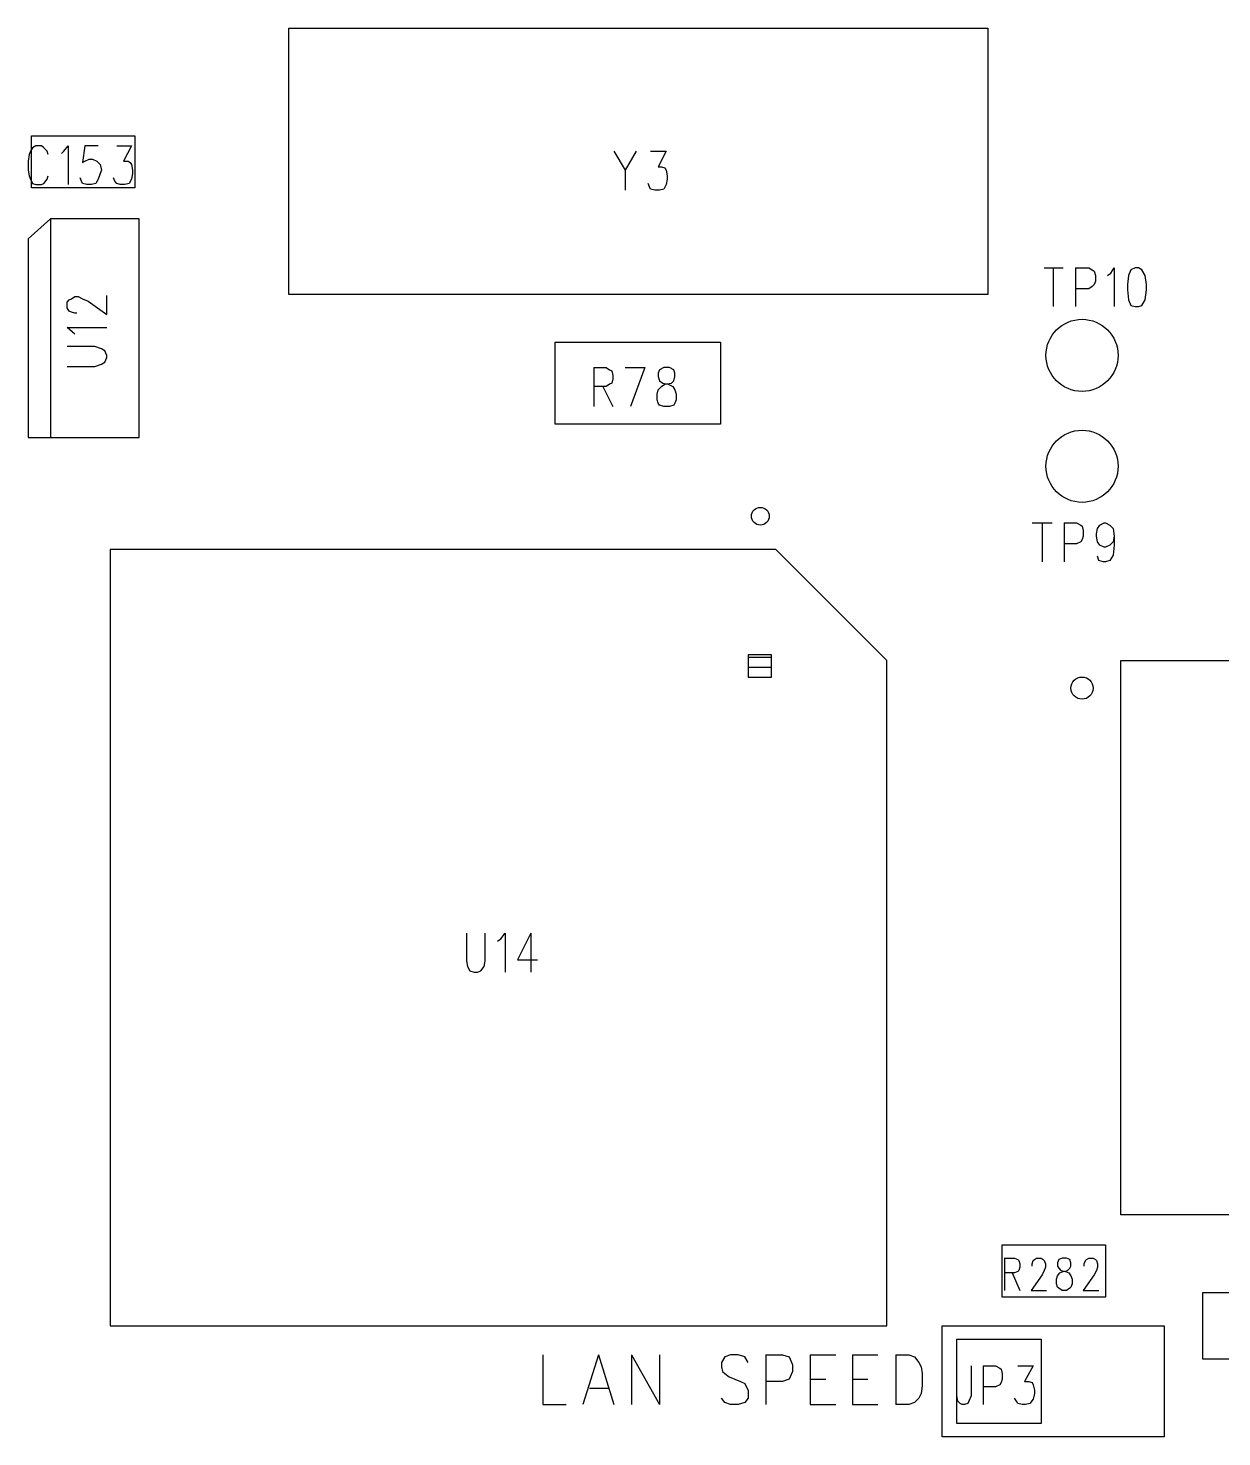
# Model space of a CAD drawing. Extents: x 11.9 to 28.1, y 10.8 to 21.2.
# Drawn here: x 21.448 to 22.524, y 17.866 to 19.136 of the extents above; entities that cross this region are included whole.
import ezdxf

# ---------------------------------------------------------------- set-up
doc = ezdxf.new("R2010")
doc.units = 0
doc.header["$MEASUREMENT"] = 0
doc.layers.add('LAYNR1', color=2, linetype='Continuous')

msp = doc.modelspace()

# ---------------------------------------------------------------- linework, layer by layer
at = {"layer": 'LAYNR1', "color": 7}
for points in [[(21.683, 18.896), (21.683, 19.136)], [(21.683, 19.136), (22.313, 19.136)], [(22.313, 19.136), (22.313, 18.896)], [(21.451, 18.992), (21.451, 19.039)], [(21.451, 19.039), (21.544, 19.039)], [(21.544, 19.039), (21.544, 18.992)], [(21.466, 19.022), (21.465, 19.025), (21.462, 19.028), (21.46, 19.03), (21.455, 19.03), (21.452, 19.028), (21.45, 19.025), (21.449, 19.022), (21.448, 19.016), (21.448, 19.008), (21.449, 19.003), (21.45, 19), (21.452, 18.996), (21.455, 18.995), (21.46, 18.995), (21.462, 18.996), (21.465, 19), (21.466, 19.003)], [(21.478, 19.023), (21.48, 19.025), (21.484, 19.03), (21.484, 18.995)], [(21.511, 19.03), (21.499, 19.03), (21.497, 19.015), (21.499, 19.016), (21.503, 19.018), (21.506, 19.018), (21.51, 19.016), (21.513, 19.013), (21.514, 19.008), (21.513, 19.005), (21.511, 19), (21.509, 18.996), (21.505, 18.995), (21.501, 18.995), (21.497, 18.996), (21.496, 18.998), (21.495, 19.001)], [(21.528, 19.03), (21.541, 19.03), (21.534, 19.016), (21.538, 19.016), (21.54, 19.015), (21.541, 19.013), (21.542, 19.008), (21.542, 19.005), (21.541, 19), (21.539, 18.996), (21.535, 18.995), (21.531, 18.995), (21.528, 18.996), (21.526, 18.998), (21.525, 19.001)], [(21.976, 19.025), (21.986, 19.008)], [(21.996, 19.025), (21.986, 19.008)], [(22.009, 19.025), (22.023, 19.025)], [(22.023, 19.025), (22.016, 19.011)], [(21.986, 19.008), (21.986, 18.99)], [(22.016, 19.011), (22.019, 19.011)], [(22.019, 19.011), (22.022, 19.01)], [(22.022, 19.01), (22.023, 19.008)], [(22.023, 19.008), (22.024, 19.003)], [(22.024, 19), (22.023, 18.995)], [(22.024, 19.003), (22.024, 19)], [(21.544, 18.992), (21.451, 18.992)], [(22.008, 18.993), (22.007, 18.996)], [(22.009, 18.991), (22.008, 18.993)], [(22.013, 18.99), (22.009, 18.991)], [(22.017, 18.99), (22.013, 18.99)], [(22.021, 18.991), (22.017, 18.99)], [(22.023, 18.995), (22.021, 18.991)], [(21.468, 18.964), (21.448, 18.946)], [(21.548, 18.964), (21.468, 18.964)], [(21.468, 18.964), (21.468, 18.767)], [(21.548, 18.767), (21.548, 18.964)], [(21.448, 18.946), (21.448, 18.767)], [(22.364, 18.92), (22.381, 18.92)], [(22.372, 18.92), (22.372, 18.885)], [(22.392, 18.92), (22.392, 18.885)], [(22.392, 18.92), (22.404, 18.92), (22.407, 18.918), (22.409, 18.917), (22.41, 18.913), (22.41, 18.908), (22.409, 18.905), (22.407, 18.903), (22.404, 18.901), (22.392, 18.901)], [(22.421, 18.913), (22.424, 18.915), (22.427, 18.92), (22.427, 18.885)], [(21.492, 18.879), (21.49, 18.879), (21.487, 18.88), (21.485, 18.881), (21.483, 18.884), (21.483, 18.889), (21.485, 18.891), (21.487, 18.892), (21.49, 18.894), (21.493, 18.894), (21.497, 18.892), (21.502, 18.89), (21.519, 18.878), (21.519, 18.895)], [(22.313, 18.896), (21.683, 18.896)], [(21.49, 18.86), (21.488, 18.862), (21.483, 18.866), (21.519, 18.866)], [(21.483, 18.831), (21.508, 18.831), (21.514, 18.833), (21.517, 18.835), (21.519, 18.839), (21.519, 18.841), (21.517, 18.845), (21.514, 18.847), (21.508, 18.849), (21.483, 18.849)], [(21.923, 18.853), (22.072, 18.853)], [(21.923, 18.779), (21.923, 18.853)], [(22.072, 18.853), (22.072, 18.779)], [(21.958, 18.83), (21.958, 18.795)], [(21.958, 18.83), (21.969, 18.83), (21.972, 18.828), (21.974, 18.827), (21.975, 18.823), (21.975, 18.82), (21.974, 18.816), (21.972, 18.815), (21.969, 18.813), (21.958, 18.813)], [(21.986, 18.83), (22.004, 18.83)], [(22.004, 18.83), (21.991, 18.795)], [(21.966, 18.813), (21.975, 18.795)], [(22.072, 18.779), (21.923, 18.779)], [(21.448, 18.767), (21.548, 18.767)], [(22.353, 18.69), (22.371, 18.69)], [(22.362, 18.69), (22.362, 18.655)], [(22.382, 18.69), (22.382, 18.655)], [(22.382, 18.69), (22.393, 18.69)], [(22.393, 18.69), (22.397, 18.688)], [(22.397, 18.688), (22.398, 18.687)], [(22.398, 18.687), (22.399, 18.683)], [(22.399, 18.683), (22.399, 18.678)], [(22.411, 18.68), (22.412, 18.685)], [(22.412, 18.685), (22.414, 18.688)], [(22.414, 18.688), (22.418, 18.69)], [(22.418, 18.69), (22.419, 18.69)], [(22.419, 18.69), (22.423, 18.688)], [(22.423, 18.688), (22.426, 18.685)], [(22.426, 18.685), (22.427, 18.678)], [(22.393, 18.671), (22.382, 18.671)], [(22.397, 18.673), (22.393, 18.671)], [(22.398, 18.675), (22.397, 18.673)], [(22.399, 18.678), (22.398, 18.675)], [(22.411, 18.678), (22.411, 18.68)], [(22.412, 18.673), (22.411, 18.678)], [(22.414, 18.67), (22.412, 18.673)], [(22.418, 18.668), (22.414, 18.67)], [(22.423, 18.67), (22.419, 18.668)], [(22.426, 18.673), (22.423, 18.67)], [(22.427, 18.678), (22.426, 18.673)], [(22.427, 18.67), (22.426, 18.661)], [(22.427, 18.678), (22.427, 18.67)], [(21.522, 18.666), (21.522, 17.966)], [(22.122, 18.666), (21.522, 18.666)], [(22.222, 18.566), (22.122, 18.666)], [(22.413, 18.656), (22.412, 18.66)], [(22.419, 18.668), (22.418, 18.668)], [(22.426, 18.661), (22.423, 18.656)], [(22.417, 18.655), (22.413, 18.656)], [(22.419, 18.655), (22.417, 18.655)], [(22.423, 18.656), (22.419, 18.655)], [(22.118, 18.571), (22.097, 18.571)], [(22.097, 18.571), (22.097, 18.551)], [(22.097, 18.569), (22.118, 18.569)], [(22.118, 18.551), (22.118, 18.571)], [(22.097, 18.56), (22.118, 18.56)], [(22.222, 17.966), (22.222, 18.566)], [(22.433, 18.066), (22.433, 18.566)], [(22.433, 18.566), (22.712, 18.566)], [(22.097, 18.551), (22.118, 18.551)], [(21.843, 18.32), (21.843, 18.295), (21.844, 18.29), (21.846, 18.286), (21.85, 18.285), (21.853, 18.285), (21.856, 18.286), (21.859, 18.29), (21.86, 18.295), (21.86, 18.32)], [(21.871, 18.313), (21.874, 18.315), (21.878, 18.32), (21.878, 18.285)], [(21.901, 18.32), (21.889, 18.296), (21.907, 18.296)], [(21.901, 18.32), (21.901, 18.285)], [(22.712, 18.066), (22.433, 18.066)], [(22.326, 18.039), (22.419, 18.039)], [(22.326, 17.992), (22.326, 18.039)], [(22.419, 18.039), (22.419, 17.992)], [(22.328, 18.027), (22.328, 17.998)], [(22.328, 18.027), (22.337, 18.027), (22.34, 18.026), (22.341, 18.025), (22.342, 18.022), (22.342, 18.019), (22.341, 18.016), (22.34, 18.015), (22.337, 18.014), (22.328, 18.014)], [(22.353, 18.02), (22.353, 18.022), (22.354, 18.025), (22.355, 18.026), (22.357, 18.027), (22.361, 18.027), (22.363, 18.026), (22.364, 18.025), (22.365, 18.022), (22.365, 18.019), (22.364, 18.016), (22.362, 18.012), (22.352, 17.998), (22.366, 17.998)], [(22.38, 18.027), (22.377, 18.026), (22.376, 18.023), (22.376, 18.02), (22.377, 18.018), (22.379, 18.016), (22.383, 18.015), (22.386, 18.014), (22.388, 18.011), (22.389, 18.008)], [(22.378, 18.014), (22.381, 18.015), (22.385, 18.016), (22.387, 18.018), (22.388, 18.02), (22.388, 18.023), (22.387, 18.026), (22.384, 18.027), (22.38, 18.027)], [(22.4, 18.02), (22.4, 18.022), (22.401, 18.025)], [(22.401, 18.025), (22.402, 18.026), (22.404, 18.027), (22.408, 18.027), (22.41, 18.026), (22.411, 18.025), (22.412, 18.022)], [(22.412, 18.022), (22.412, 18.019)], [(22.335, 18.014), (22.342, 17.998)], [(22.389, 18.004), (22.388, 18.001), (22.387, 18), (22.384, 17.998), (22.38, 17.998), (22.377, 18), (22.376, 18.001), (22.375, 18.004), (22.375, 18.008), (22.376, 18.011), (22.378, 18.014)], [(22.412, 18.019), (22.411, 18.016), (22.409, 18.012), (22.399, 17.998), (22.413, 17.998)], [(22.389, 18.008), (22.389, 18.004)], [(22.507, 17.996), (22.638, 17.996)], [(22.507, 17.936), (22.507, 17.996)], [(22.419, 17.992), (22.326, 17.992)], [(21.522, 17.966), (22.222, 17.966)], [(22.272, 17.966), (22.472, 17.966)], [(22.272, 17.866), (22.272, 17.966)], [(22.472, 17.966), (22.472, 17.866)], [(22.285, 17.954), (22.361, 17.954)], [(22.285, 17.878), (22.285, 17.954)], [(22.361, 17.954), (22.361, 17.878)], [(21.912, 17.94), (21.912, 17.895)], [(21.962, 17.94), (21.948, 17.895)], [(21.962, 17.94), (21.976, 17.895)], [(21.992, 17.94), (21.992, 17.895)], [(21.992, 17.94), (22.017, 17.895)], [(22.017, 17.94), (22.017, 17.895)], [(22.097, 17.933), (22.094, 17.938), (22.088, 17.94), (22.081, 17.94), (22.076, 17.938), (22.073, 17.933), (22.073, 17.929)], [(22.113, 17.94), (22.113, 17.895)], [(22.113, 17.94), (22.128, 17.94), (22.134, 17.938), (22.135, 17.936), (22.137, 17.931), (22.137, 17.925), (22.135, 17.92), (22.134, 17.918), (22.128, 17.916), (22.113, 17.916)], [(22.153, 17.94), (22.153, 17.895)], [(22.153, 17.94), (22.176, 17.94)], [(22.191, 17.94), (22.191, 17.895)], [(22.191, 17.94), (22.214, 17.94)], [(22.23, 17.94), (22.23, 17.895)], [(22.23, 17.94), (22.242, 17.94), (22.247, 17.938), (22.251, 17.933), (22.253, 17.929)], [(22.638, 17.936), (22.507, 17.936)], [(22.073, 17.929), (22.074, 17.925), (22.076, 17.923), (22.08, 17.92), (22.09, 17.916), (22.094, 17.914), (22.095, 17.912)], [(22.253, 17.929), (22.254, 17.923), (22.254, 17.912)], [(22.298, 17.93), (22.298, 17.903), (22.296, 17.898), (22.295, 17.896), (22.292, 17.895), (22.29, 17.895), (22.288, 17.896), (22.286, 17.898), (22.285, 17.903), (22.285, 17.906)], [(22.309, 17.93), (22.309, 17.895)], [(22.309, 17.93), (22.32, 17.93), (22.324, 17.928), (22.325, 17.927), (22.326, 17.923), (22.326, 17.918), (22.325, 17.915), (22.324, 17.913), (22.32, 17.911), (22.309, 17.911)], [(22.34, 17.93), (22.354, 17.93), (22.346, 17.916), (22.35, 17.916), (22.353, 17.915), (22.354, 17.913), (22.355, 17.908), (22.355, 17.905), (22.354, 17.9), (22.351, 17.896), (22.347, 17.895), (22.344, 17.895), (22.34, 17.896), (22.339, 17.898), (22.337, 17.901)], [(21.954, 17.91), (21.971, 17.91)], [(22.095, 17.912), (22.097, 17.908), (22.097, 17.901), (22.094, 17.897), (22.088, 17.895)], [(22.153, 17.918), (22.167, 17.918)], [(22.191, 17.918), (22.205, 17.918)], [(22.254, 17.912), (22.253, 17.905), (22.251, 17.901), (22.247, 17.897), (22.242, 17.895)], [(21.912, 17.895), (21.933, 17.895)], [(22.081, 17.895), (22.076, 17.897), (22.073, 17.901)], [(22.088, 17.895), (22.081, 17.895)], [(22.153, 17.895), (22.176, 17.895)], [(22.191, 17.895), (22.214, 17.895)], [(22.242, 17.895), (22.23, 17.895)], [(22.361, 17.878), (22.285, 17.878)], [(22.472, 17.866), (22.272, 17.866)]]:
    msp.add_lwpolyline(points, dxfattribs=at)
for points in [[(22.446, 18.92), (22.442, 18.918), (22.44, 18.913), (22.439, 18.905), (22.439, 18.9), (22.44, 18.891), (22.442, 18.886), (22.446, 18.885), (22.449, 18.885), (22.452, 18.886), (22.455, 18.891), (22.456, 18.9), (22.456, 18.905), (22.455, 18.913), (22.452, 18.918), (22.449, 18.92), (22.446, 18.92)], [(22.021, 18.83), (22.017, 18.828), (22.016, 18.825), (22.016, 18.822), (22.017, 18.818), (22.02, 18.816), (22.025, 18.815), (22.029, 18.813), (22.031, 18.81), (22.032, 18.806), (22.032, 18.801), (22.031, 18.798), (22.03, 18.796), (22.026, 18.795), (22.021, 18.795), (22.017, 18.796), (22.016, 18.798), (22.015, 18.801), (22.015, 18.806), (22.016, 18.81), (22.019, 18.813), (22.022, 18.815), (22.028, 18.816), (22.03, 18.818), (22.031, 18.822), (22.031, 18.825), (22.03, 18.828), (22.026, 18.83), (22.021, 18.83)]]:
    msp.add_lwpolyline(points, close=True, dxfattribs=at)
for centre, radius in [((22.398, 18.841), 0.0325), ((22.398, 18.741), 0.0325), ((22.108, 18.696), 0.008), ((22.398, 18.541), 0.01)]:
    msp.add_circle(centre, radius, dxfattribs=at)

doc.saveas('drawing.dxf')
